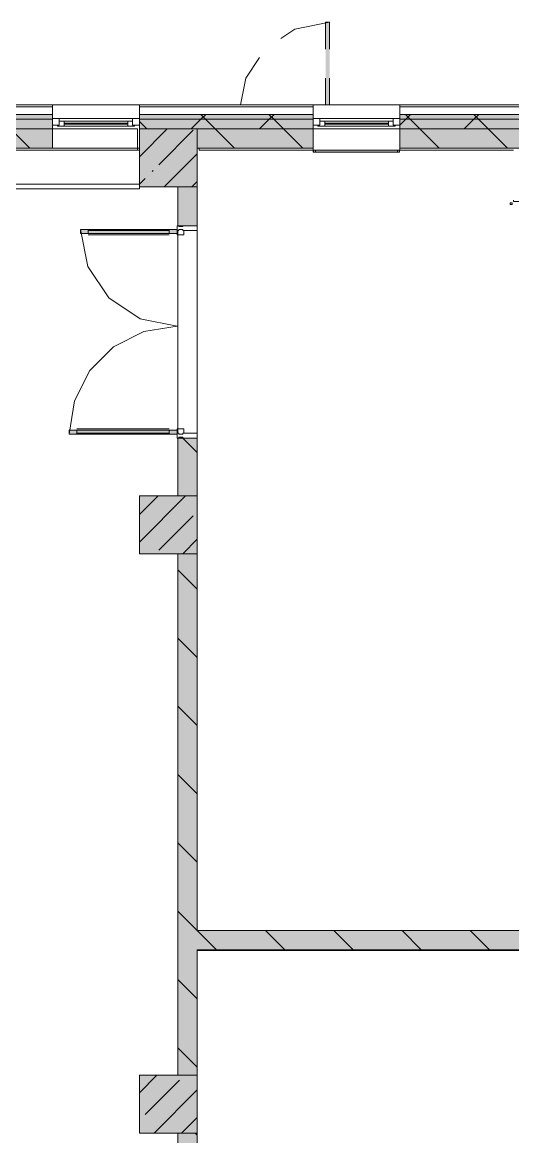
# Model space of a CAD drawing. Header units: millimetres. Extents: x -3817 to 677485, y -22715 to 103890.
# Drawn here: x 17492.5 to 17532.6, y -19472.7 to -19381.8 of the extents above; entities that cross this region are included whole.
import ezdxf

# ---------------------------------------------------------------- set-up
doc = ezdxf.new("R2010")
doc.units = ezdxf.units.MM
doc.layers.add('PDF _Геометрия', color=7, linetype='Continuous', true_color=0x1d1d1d)
doc.layers.add('PDF _Сплошная заливка', color=7, linetype='Continuous', true_color=0xffffff)

msp = doc.modelspace()

# ---------------------------------------------------------------- hatches: boundary and pattern name
at = {"layer": 'PDF _Сплошная заливка', "transparency": 33554559}
h = msp.add_hatch(color=256, dxfattribs=at)
h.paths.add_polyline_path([(17649.343, -19389.707), (17649.343, -19389.314), (17613.832, -19389.314), (17613.832, -19389.707), (17629.45, -19389.707)], flags=0)
h.paths.add_polyline_path([(17585.629, -19389.707), (17594.148, -19389.707), (17594.148, -19389.314), (17582.259, -19389.314), (17582.259, -19389.707)], flags=0)
h.paths.add_polyline_path([(17492.618, -19389.707), (17495.018, -19389.707), (17495.018, -19389.314), (17486.514, -19389.314), (17486.514, -19389.707), (17490.685, -19389.707)], flags=0)
h.paths.add_polyline_path([(17502.104, -19389.707), (17516.277, -19389.707), (17516.277, -19389.314), (17502.104, -19389.314)], flags=0)
h.paths.add_polyline_path([(17523.363, -19389.707), (17565.724, -19389.707), (17565.724, -19389.314), (17523.363, -19389.314)], flags=0)
h.paths.add_polyline_path([(17452.499, -19389.707), (17461.79, -19389.707), (17461.79, -19389.314), (17452.499, -19389.314)], flags=0)
h.paths.add_polyline_path([(17424.955, -19389.707), (17431.24, -19389.707), (17431.24, -19389.314), (17421.397, -19389.314), (17421.397, -19389.707)], flags=0)
h.paths.add_polyline_path([(17410.348, -19389.707), (17414.311, -19389.707), (17414.311, -19389.314), (17405.259, -19389.314), (17405.259, -19389.707)], flags=0)
h.paths.add_polyline_path([(17372.19, -19389.707), (17380.85, -19389.707), (17380.85, -19389.314), (17372.19, -19389.314)], flags=0)
h.paths.add_polyline_path([(17355.235, -19389.707), (17365.103, -19389.707), (17365.103, -19389.314), (17355.235, -19389.314)], flags=0)
h.paths.add_polyline_path([(17312.347, -19389.707), (17330.827, -19389.707), (17330.827, -19389.314), (17311.953, -19389.314), (17311.953, -19389.707)], flags=0)
h = msp.add_hatch(color=256, dxfattribs=at)
h.paths.add_polyline_path([(17649.343, -19390.495), (17649.343, -19389.707), (17613.832, -19389.707), (17613.832, -19390.495), (17644.146, -19390.495)], flags=0)
h.paths.add_polyline_path([(17523.363, -19390.495), (17565.724, -19390.495), (17565.724, -19389.707), (17523.363, -19389.707)], flags=0)
h.paths.add_polyline_path([(17594.148, -19390.495), (17594.148, -19389.707), (17582.259, -19389.707), (17582.259, -19390.495), (17589.424, -19390.495)], flags=0)
h.paths.add_polyline_path([(17512.595, -19390.495), (17516.277, -19390.495), (17516.277, -19389.707), (17502.104, -19389.707), (17502.104, -19390.495), (17506.828, -19390.495)], flags=0)
h.paths.add_polyline_path([(17486.514, -19390.495), (17495.018, -19390.495), (17495.018, -19389.707), (17486.514, -19389.707)], flags=0)
h.paths.add_polyline_path([(17461.79, -19390.495), (17461.79, -19389.707), (17452.499, -19389.707), (17452.499, -19390.495), (17461.472, -19390.495)], flags=0)
h.paths.add_polyline_path([(17405.259, -19390.495), (17414.311, -19390.495), (17414.311, -19389.707), (17405.259, -19389.707)], flags=0)
h.paths.add_polyline_path([(17380.85, -19390.495), (17380.85, -19389.707), (17372.19, -19389.707), (17372.19, -19390.495), (17377.737, -19390.495)], flags=0)
h.paths.add_polyline_path([(17322.707, -19390.495), (17330.827, -19390.495), (17330.827, -19389.707), (17312.347, -19389.707), (17312.347, -19390.495), (17317.859, -19390.495)], flags=0)
h.paths.add_polyline_path([(17421.397, -19390.495), (17431.24, -19390.495), (17431.24, -19389.707), (17421.397, -19389.707)], flags=0)
h.paths.add_polyline_path([(17355.235, -19390.495), (17365.103, -19390.495), (17365.103, -19389.707), (17355.235, -19389.707)], flags=0)
h = msp.add_hatch(color=256, dxfattribs=at)
h.paths.add_polyline_path([(17582.259, -19392.069), (17585.487, -19392.069), (17585.487, -19390.495), (17582.259, -19390.495), (17582.259, -19390.664)], flags=0)
h.paths.add_polyline_path([(17592.101, -19392.069), (17594.148, -19392.069), (17594.148, -19390.495), (17589.424, -19390.495), (17589.424, -19392.069)], flags=0)
h.paths.add_polyline_path([(17644.146, -19392.069), (17644.146, -19390.495), (17620.131, -19390.495), (17620.131, -19392.069), (17644.056, -19392.069)], flags=0)
h.paths.add_polyline_path([(17613.832, -19392.069), (17616.194, -19392.069), (17616.194, -19390.495), (17613.832, -19390.495), (17613.832, -19390.664)], flags=0)
h.paths.add_polyline_path([(17534.506, -19392.069), (17534.78, -19392.069), (17534.78, -19390.495), (17523.363, -19390.495), (17523.363, -19392.069), (17527.202, -19392.069)], flags=0)
h.paths.add_polyline_path([(17538.717, -19392.069), (17560.212, -19392.069), (17560.212, -19390.495), (17538.717, -19390.495), (17538.717, -19390.664)], flags=0)
h.paths.add_polyline_path([(17495.018, -19392.069), (17495.018, -19390.495), (17486.357, -19390.495), (17486.357, -19392.069), (17488.756, -19392.069)], flags=0)
h.paths.add_polyline_path([(17564.149, -19392.069), (17565.724, -19392.069), (17565.724, -19390.495), (17564.149, -19390.495), (17564.149, -19390.664)], flags=0)
h.paths.add_polyline_path([(17506.828, -19392.069), (17516.277, -19392.069), (17516.277, -19390.495), (17506.828, -19390.495), (17506.828, -19390.664)], flags=0)
h.paths.add_polyline_path([(17380.85, -19392.069), (17380.85, -19390.495), (17377.737, -19390.495), (17377.737, -19392.069)], flags=0)
h.paths.add_polyline_path([(17405.259, -19392.069), (17414.311, -19392.069), (17414.311, -19390.495), (17405.259, -19390.495), (17405.259, -19390.664)], flags=0)
h.paths.add_polyline_path([(17424.955, -19392.069), (17431.24, -19392.069), (17431.24, -19390.495), (17421.397, -19390.495), (17421.397, -19392.069)], flags=0)
h.paths.add_polyline_path([(17452.499, -19392.069), (17461.948, -19392.069), (17461.948, -19390.495), (17452.499, -19390.495), (17452.499, -19390.664)], flags=0)
for points in [[(17502.104, -19395.219), (17506.828, -19395.219), (17506.828, -19390.495), (17502.104, -19390.495), (17502.104, -19390.664)], [(17505.253, -19425.139), (17506.828, -19425.139), (17506.828, -19420.415), (17502.104, -19420.415), (17502.104, -19425.139)]]:
    msp.add_hatch(color=256, dxfattribs=at).paths.add_polyline_path(points)
h = msp.add_hatch(color=256, dxfattribs=at)
h.paths.add_polyline_path([(17505.253, -19507.026), (17506.828, -19507.026), (17506.828, -19485.373), (17505.253, -19485.373), (17505.253, -19496.321)], flags=0)
h.paths.add_polyline_path([(17506.828, -19473.956), (17506.828, -19472.382), (17505.253, -19472.382), (17505.253, -19473.956)], flags=0)
h.paths.add_polyline_path([(17505.253, -19467.657), (17506.828, -19467.657), (17506.828, -19425.139), (17505.253, -19425.139), (17505.253, -19461.102)], flags=0)
h.paths.add_polyline_path([(17506.828, -19420.415), (17506.828, -19415.691), (17505.253, -19415.691), (17505.253, -19420.415)], flags=0)
h.paths.add_polyline_path([(17505.253, -19398.379), (17506.828, -19398.379), (17506.828, -19395.219), (17505.253, -19395.219)], flags=0)
at = {"layer": 'PDF _Сплошная заливка', "true_color": 0xe2e2e2, "transparency": 33554559}
msp.add_hatch(color=254, dxfattribs=at).paths.add_polyline_path([(17505.175, -19399.008), (17505.175, -19398.694), (17497.301, -19398.694), (17497.301, -19399.008), (17497.989, -19399.008)])
at = {"layer": 'PDF _Сплошная заливка', "transparency": 33554559}
h = msp.add_hatch(color=256, dxfattribs=at)
h.paths.add_polyline_path([(17614.843, -19457.421), (17644.146, -19457.421), (17644.146, -19455.847), (17612.494, -19455.847), (17612.494, -19457.421), (17612.73, -19457.421)], flags=0)
h.paths.add_polyline_path([(17599.896, -19457.421), (17599.896, -19455.847), (17579.896, -19455.847), (17579.896, -19457.421), (17585.629, -19457.421)], flags=0)
h.paths.add_polyline_path([(17560.212, -19457.421), (17560.212, -19455.847), (17506.828, -19455.847), (17506.828, -19457.421), (17556.416, -19457.421)], flags=0)
h.paths.add_polyline_path([(17564.149, -19457.421), (17571.235, -19457.421), (17571.235, -19455.847), (17564.149, -19455.847), (17564.149, -19457.078)], flags=0)

# ---------------------------------------------------------------- linework, layer by layer
at = {"layer": 'PDF _Геометрия', "color": 253, "lineweight": 9, "true_color": 0xaaaaaa}
for points in [[(17513.647, -19383.116), (17514.783, -19382.358), (17517.615, -19381.794)], [(17517.615, -19383.979), (17517.615, -19381.794), (17517.3, -19381.794), (17517.3, -19383.979)], [(17510.347, -19388.526), (17510.777, -19386.363), (17511.915, -19384.66)], [(17517.3, -19386.341), (17517.3, -19388.526)], [(17517.615, -19388.526), (17517.615, -19386.341)], [(17516.277, -19390.495), (17523.363, -19390.495)], [(17502.104, -19394.991), (17502.104, -19392.227), (17459.586, -19392.227)], [(17502.104, -19392.069), (17501.947, -19392.069)], [(17501.947, -19392.227), (17502.104, -19392.227)], [(17506.986, -19392.069), (17506.828, -19392.069)], [(17505.253, -19398.368), (17505.253, -19395.219), (17502.108, -19395.219)], [(17506.828, -19455.847), (17538.087, -19455.847), (17538.087, -19441.28), (17534.78, -19441.28), (17534.78, -19437.343), (17538.087, -19437.343), (17538.087, -19425.139), (17534.78, -19425.139), (17534.78, -19421.202), (17538.087, -19421.202), (17538.087, -19396.4), (17532.623, -19396.4), (17532.623, -19396.298)], [(17505.726, -19415.297), (17505.726, -19414.943), (17505.175, -19414.943), (17505.175, -19415.376), (17496.366, -19415.376), (17496.797, -19412.654), (17498.049, -19410.198), (17499.997, -19408.25), (17502.453, -19406.998), (17505.175, -19406.567), (17502.162, -19405.968), (17499.607, -19404.261), (17497.9, -19401.707), (17497.301, -19398.694), (17505.175, -19398.694), (17505.175, -19399.127), (17505.726, -19399.127), (17505.726, -19398.772)], [(17497.931, -19398.694), (17497.931, -19399.008)], [(17497.931, -19398.772), (17504.545, -19398.772)], [(17497.931, -19399.119), (17504.545, -19399.119)], [(17504.545, -19398.694), (17504.545, -19399.008)], [(17505.332, -19398.694), (17505.647, -19398.694)], [(17496.996, -19414.95), (17504.545, -19414.95)], [(17496.996, -19415.376), (17496.996, -19415.061)], [(17496.996, -19415.297), (17504.545, -19415.297)], [(17502.104, -19425.139), (17502.104, -19420.415), (17505.253, -19420.415), (17505.253, -19415.691), (17505.647, -19415.691)], [(17504.545, -19415.376), (17504.545, -19415.061)], [(17505.332, -19415.376), (17505.647, -19415.376)], [(17506.828, -19415.691), (17506.828, -19443.492)], [(17505.253, -19473.169), (17505.253, -19472.382), (17502.104, -19472.382), (17502.104, -19467.657), (17505.253, -19467.657), (17505.253, -19425.139)], [(17506.828, -19457.478), (17570.999, -19457.478), (17506.828, -19457.478), (17506.828, -19473.971), (17506.828, -19473.169)]]:
    msp.add_lwpolyline(points, dxfattribs=at)
at = {"layer": 'PDF _Геометрия', "color": 7, "lineweight": 9}
for points in [[(17495.018, -19392.069), (17495.018, -19390.495), (17495.018, -19388.526), (17486.357, -19388.526), (17486.357, -19390.495), (17486.514, -19390.495), (17488.756, -19390.495), (17495.018, -19390.495), (17495.018, -19392.069), (17486.357, -19392.069), (17486.357, -19390.495), (17486.514, -19390.495), (17492.618, -19390.495), (17495.018, -19390.495), (17495.018, -19388.526), (17502.104, -19388.526), (17502.104, -19390.495), (17502.104, -19392.069)], [(17496.592, -19388.526), (17492.656, -19388.526)], [(17502.104, -19388.526), (17498.955, -19388.526)], [(17516.277, -19390.495), (17516.277, -19388.526), (17502.104, -19388.526), (17502.104, -19390.495), (17506.828, -19390.495)], [(17495.569, -19389.629), (17495.569, -19390.18), (17495.018, -19390.18), (17495.018, -19389.629)], [(17495.411, -19390.258), (17501.71, -19390.258), (17501.71, -19390.18), (17501.553, -19390.18), (17501.553, -19389.865), (17495.569, -19389.865), (17495.569, -19390.18), (17495.411, -19390.18)], [(17502.104, -19389.629), (17502.104, -19390.18), (17501.553, -19390.18), (17501.553, -19389.629)], [(17516.828, -19389.629), (17516.828, -19390.18), (17516.277, -19390.18), (17516.277, -19389.629)], [(17516.67, -19390.258), (17522.969, -19390.258), (17522.969, -19390.18), (17522.812, -19390.18), (17522.812, -19389.865), (17516.828, -19389.865), (17516.828, -19390.18), (17516.67, -19390.18)], [(17523.363, -19389.629), (17523.363, -19390.18), (17522.812, -19390.18), (17522.812, -19389.629)], [(17506.828, -19395.219), (17506.828, -19392.069), (17506.828, -19390.495), (17502.104, -19390.495), (17502.104, -19395.219)], [(17506.828, -19392.069), (17516.277, -19392.069), (17516.277, -19390.495), (17506.828, -19390.495)], [(17534.78, -19390.495), (17523.363, -19390.495), (17523.363, -19392.069), (17534.78, -19392.069)], [(17516.462, -19392.219), (17516.308, -19392.219), (17516.308, -19392.376), (17516.462, -19392.376)], [(17523.32, -19392.219), (17523.166, -19392.219), (17523.166, -19392.376), (17523.32, -19392.376)], [(17516.277, -19392.376), (17523.32, -19392.376)], [(17502.108, -19395.384), (17502.108, -19395.216)], [(17506.828, -19398.379), (17506.828, -19395.219), (17505.253, -19395.219), (17505.253, -19398.379)], [(17532.505, -19396.664), (17532.505, -19396.51), (17532.348, -19396.51), (17532.348, -19396.664)], [(17505.647, -19398.457), (17505.332, -19398.457), (17505.332, -19398.379), (17505.198, -19398.379), (17505.198, -19398.772), (17505.332, -19398.772), (17505.332, -19398.694), (17505.647, -19398.694), (17505.647, -19398.772), (17506.828, -19398.772), (17506.828, -19398.379), (17505.647, -19398.379)], [(17505.332, -19415.376), (17505.332, -19415.297), (17505.198, -19415.297), (17505.198, -19415.691), (17505.332, -19415.691), (17505.332, -19415.612), (17505.647, -19415.612), (17505.647, -19415.691), (17506.828, -19415.691), (17506.828, -19415.297), (17505.647, -19415.297), (17505.647, -19415.376)], [(17506.828, -19420.415), (17506.828, -19415.691), (17505.253, -19415.691), (17505.253, -19420.415)], [(17506.828, -19425.139), (17506.828, -19420.415), (17505.253, -19420.415), (17502.104, -19420.415), (17502.104, -19425.139), (17505.253, -19425.139)], [(17506.828, -19467.657), (17502.104, -19467.657), (17502.104, -19472.382), (17506.828, -19472.382)]]:
    msp.add_lwpolyline(points, close=True, dxfattribs=at)
for points in [[(17512.261, -19388.526), (17509.584, -19388.526)], [(17517.3, -19388.526), (17514.623, -19388.526)], [(17516.277, -19388.526), (17523.363, -19388.526)], [(17518.245, -19388.526), (17517.615, -19388.526)], [(17565.724, -19388.526), (17523.363, -19388.526), (17523.363, -19390.495), (17534.78, -19390.495)], [(17495.018, -19388.684), (17492.618, -19388.684), (17486.514, -19388.684), (17486.514, -19389.314), (17486.514, -19389.707), (17486.514, -19390.495)], [(17495.018, -19389.314), (17492.618, -19389.314), (17486.514, -19389.314)], [(17493.158, -19392.069), (17491.584, -19390.495), (17490.796, -19389.707), (17490.403, -19389.314)], [(17516.277, -19388.684), (17502.104, -19388.684)], [(17516.277, -19389.314), (17502.104, -19389.314)], [(17506.34, -19390.495), (17507.127, -19389.707), (17507.521, -19389.314)], [(17509.861, -19392.069), (17508.286, -19390.495), (17507.499, -19389.707), (17507.105, -19389.314)], [(17511.907, -19390.495), (17512.695, -19389.707), (17513.088, -19389.314)], [(17515.429, -19392.069), (17513.854, -19390.495), (17513.067, -19389.707), (17512.673, -19389.314)], [(17565.724, -19388.684), (17523.363, -19388.684), (17523.363, -19389.707), (17565.724, -19389.707)], [(17523.363, -19390.174), (17523.83, -19389.707), (17524.224, -19389.314)], [(17565.724, -19389.314), (17523.363, -19389.314)], [(17526.564, -19392.069), (17524.989, -19390.495), (17524.202, -19389.707), (17523.808, -19389.314)], [(17528.61, -19390.495), (17529.398, -19389.707), (17529.791, -19389.314)], [(17532.132, -19392.069), (17530.557, -19390.495), (17529.769, -19389.707), (17529.376, -19389.314)], [(17495.018, -19389.707), (17492.618, -19389.707), (17486.514, -19389.707)], [(17502.104, -19389.629), (17495.018, -19389.629)], [(17495.018, -19390.18), (17495.569, -19390.18)], [(17501.71, -19390.258), (17495.411, -19390.258)], [(17495.962, -19390.258), (17495.962, -19389.865)], [(17495.962, -19390.022), (17501.159, -19390.022)], [(17501.159, -19390.101), (17495.962, -19390.101)], [(17501.159, -19390.258), (17501.159, -19389.865)], [(17501.553, -19390.18), (17502.104, -19390.18)], [(17516.277, -19389.707), (17502.104, -19389.707)], [(17502.719, -19390.495), (17502.104, -19389.88)], [(17523.363, -19389.629), (17516.277, -19389.629)], [(17516.277, -19390.18), (17516.828, -19390.18)], [(17522.969, -19390.258), (17516.67, -19390.258)], [(17517.222, -19390.258), (17517.222, -19389.865)], [(17517.222, -19390.022), (17522.418, -19390.022)], [(17522.418, -19390.101), (17517.222, -19390.101)], [(17522.418, -19390.258), (17522.418, -19389.865)], [(17522.812, -19390.18), (17523.363, -19390.18)], [(17495.018, -19390.495), (17501.947, -19390.495), (17501.947, -19392.227), (17459.751, -19392.227), (17459.743, -19392.227), (17459.389, -19392.227)], [(17502.104, -19392.754), (17504.364, -19390.495)], [(17502.104, -19390.509), (17502.119, -19390.495)], [(17503.698, -19393.406), (17506.504, -19390.599)], [(17516.277, -19390.495), (17523.363, -19390.495)], [(17501.947, -19392.227), (17501.947, -19392.069)], [(17516.277, -19392.219), (17516.277, -19392.376), (17516.277, -19392.227), (17506.986, -19392.227), (17506.986, -19392.069)], [(17532.624, -19392.227), (17523.32, -19392.227)], [(17523.32, -19392.227), (17523.32, -19392.376), (17523.32, -19392.227)], [(17504.129, -19395.219), (17506.828, -19392.52)], [(17503.136, -19393.967), (17503.23, -19393.874)], [(17502.104, -19394.999), (17502.575, -19394.528)], [(17506.374, -19395.219), (17506.828, -19394.765)], [(17459.751, -19394.991), (17502.104, -19394.991), (17459.751, -19394.991)], [(17459.751, -19395.384), (17502.108, -19395.384), (17459.751, -19395.384)], [(17505.292, -19398.379), (17505.647, -19398.379)], [(17506.828, -19398.379), (17506.828, -19415.691)], [(17505.253, -19415.329), (17505.253, -19398.74)], [(17505.647, -19415.691), (17505.253, -19415.691)], [(17506.828, -19416.874), (17505.645, -19415.691)], [(17502.104, -19424.184), (17505.873, -19420.415)], [(17502.104, -19421.939), (17503.628, -19420.415)], [(17503.698, -19424.835), (17506.504, -19422.029)], [(17505.639, -19425.139), (17506.828, -19423.95)], [(17538.087, -19441.28), (17538.087, -19455.847), (17506.828, -19455.847), (17506.828, -19425.139), (17505.253, -19425.139), (17505.253, -19467.657)], [(17506.828, -19428.009), (17505.253, -19426.435)], [(17506.828, -19433.577), (17505.253, -19432.002)], [(17506.828, -19439.145), (17505.253, -19437.57)], [(17506.828, -19444.712), (17505.253, -19443.137)], [(17506.828, -19450.28), (17505.253, -19448.705)], [(17508.402, -19457.421), (17506.828, -19455.847), (17505.253, -19454.273)], [(17513.97, -19457.421), (17512.395, -19455.847)], [(17519.538, -19457.421), (17517.963, -19455.847)], [(17525.105, -19457.421), (17523.53, -19455.847)], [(17530.673, -19457.421), (17529.098, -19455.847)], [(17505.253, -19472.382), (17505.253, -19473.956), (17506.828, -19473.956), (17506.828, -19457.421), (17570.999, -19457.421)], [(17506.828, -19461.415), (17505.253, -19459.84)], [(17506.828, -19466.982), (17505.253, -19465.408)], [(17502.104, -19469.084), (17503.531, -19467.657)], [(17502.575, -19470.858), (17505.381, -19468.051)], [(17503.296, -19472.382), (17506.828, -19468.85)], [(17505.541, -19472.382), (17506.828, -19471.095)], [(17502.104, -19471.329), (17502.107, -19471.326)], [(17506.828, -19472.55), (17506.66, -19472.382)]]:
    msp.add_lwpolyline(points, dxfattribs=at)
at = {"layer": 'PDF _Геометрия', "color": 253, "lineweight": 9, "true_color": 0xaaaaaa}
for points in [[(17523.363, -19392.227), (17523.363, -19390.495), (17516.277, -19390.495), (17516.277, -19392.227)], [(17505.175, -19399.008), (17505.175, -19398.694), (17497.301, -19398.694), (17497.301, -19399.008), (17505.175, -19399.008), (17505.175, -19398.694), (17497.301, -19398.694), (17497.301, -19399.008)], [(17505.253, -19398.74), (17505.253, -19415.329)], [(17505.175, -19415.061), (17505.175, -19415.376), (17496.366, -19415.376), (17496.366, -19415.061), (17505.175, -19415.061), (17496.366, -19415.061), (17496.366, -19415.376), (17505.175, -19415.376)]]:
    msp.add_lwpolyline(points, close=True, dxfattribs=at)
at = {"layer": 'PDF _Сплошная заливка', "color": 254, "lineweight": 35, "true_color": 0xe2e2e2, "transparency": 33554559}
for points in [[(17517.615, -19388.526), (17517.615, -19381.794), (17517.3, -19388.526), (17517.3, -19381.794)], [(17496.366, -19415.376), (17505.175, -19415.376), (17496.366, -19415.061), (17505.175, -19415.061)]]:
    msp.add_solid(points, dxfattribs=at)
at = {"layer": 'PDF _Сплошная заливка', "color": 1, "lineweight": 35, "transparency": 33554559}
msp.add_solid([(17523.32, -19392.376), (17523.32, -19392.227), (17516.277, -19392.376), (17516.277, -19392.227)], dxfattribs=at)
at = {"layer": 'PDF _Сплошная заливка', "lineweight": 35, "transparency": 33554559}
msp.add_solid([(17506.828, -19472.382), (17506.828, -19467.657), (17502.104, -19472.382), (17502.104, -19467.657)], dxfattribs=at)

doc.saveas('drawing.dxf')
